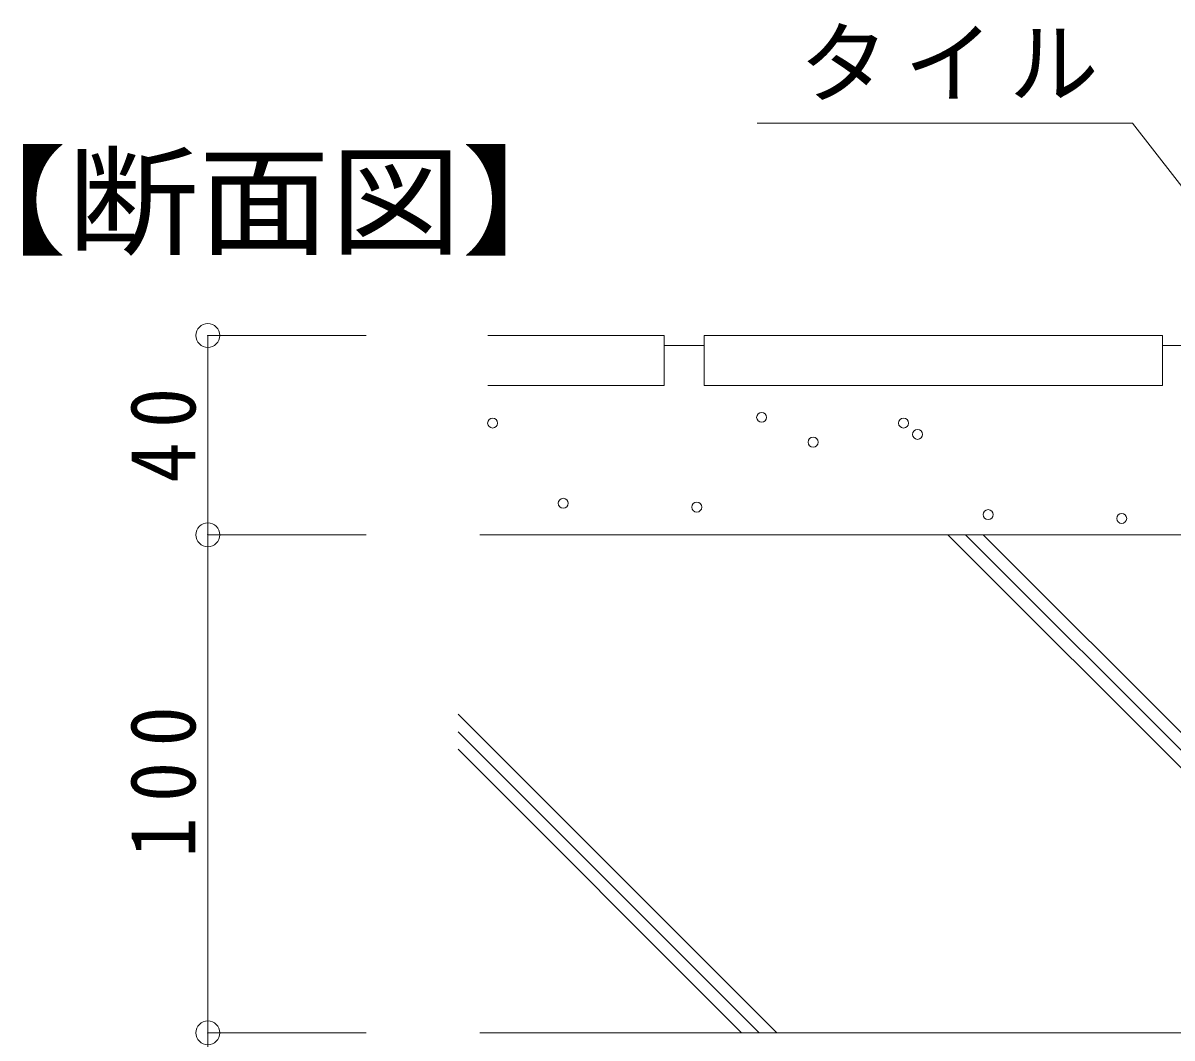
# Model space of a CAD drawing. Units: millimetres, scale not verified. Extents: x -1129 to 1149, y -809 to 828.
# Drawn here: x 202 to 432.7, y -428.3 to -224.5 of the extents above; entities that cross this region are included whole.
import ezdxf
from ezdxf.enums import TextEntityAlignment as Align

# ---------------------------------------------------------------- set-up
doc = ezdxf.new("R2010")
doc.units = ezdxf.units.MM
doc.header["$LTSCALE"] = 6
doc.header["$PDMODE"] = 32
doc.header["$PDSIZE"] = 4.8
doc.layers.add('1-3_1-3ﾚｲﾔ', color=7, linetype='Continuous', lineweight=9)
doc.layers.add('2-F_2-Fﾚｲﾔ', color=4, linetype='Continuous', lineweight=9)
doc.styles.add('ＭＳ ゴシック', font='')
doc.styles.get('ＭＳ ゴシック').set_extended_font_data('MS Gothic')

msp = doc.modelspace()

# ---------------------------------------------------------------- linework, layer by layer
at = {"layer": '1-3_1-3ﾚｲﾔ'}
for p, q in [((424.796, -244.635), (349.442, -244.635)), ((460.734, -291.007), (424.796, -244.635))]:
    msp.add_line(p, q, dxfattribs=at)
at = {"layer": '2-F_2-Fﾚｲﾔ'}
for p, q in [((239.13, -287.298), (239.13, -327.298)), ((239.13, -287.298), (270.918, -287.298)), ((239.13, -327.298), (270.918, -327.298)), ((239.13, -327.298), (239.13, -427.298)), ((239.13, -327.298), (270.918, -327.298)), ((487.726, -427.298), (387.726, -327.298)), ((491.261, -427.298), (391.261, -327.298)), ((494.797, -427.298), (394.797, -327.298)), ((353.375, -427.298), (289.375, -363.297)), ((349.84, -427.298), (289.375, -366.833)), ((346.304, -427.298), (289.375, -370.369)), ((239.13, -427.298), (270.918, -427.298)), ((239.13, -427.298), (239.13, -577.298))]:
    msp.add_line(p, q, dxfattribs=at)
at = {"layer": '2-F_2-Fﾚｲﾔ', "color": 2}
for p, q in [((330.781, -287.298), (295.375, -287.298)), ((430.781, -287.298), (338.781, -287.298)), ((338.781, -287.298), (338.781, -297.298)), ((430.781, -287.298), (430.781, -297.298)), ((430.781, -297.298), (338.781, -297.298)), ((729.897, -327.298), (293.771, -327.298)), ((842.781, -427.298), (293.771, -427.298))]:
    msp.add_line(p, q, dxfattribs=at)
at = {"layer": '2-F_2-Fﾚｲﾔ', "color": 7}
for p, q in [((338.781, -289.298), (330.781, -289.298)), ((438.781, -289.298), (430.781, -289.298))]:
    msp.add_line(p, q, dxfattribs=at)
at = {"layer": '2-F_2-Fﾚｲﾔ', "color": 2}
msp.add_lwpolyline([(330.781, -287.298), (330.781, -297.298), (295.375, -297.298)], dxfattribs=at)
at = {"layer": '2-F_2-Fﾚｲﾔ'}
for centre in [(296.309, -304.873), (350.312, -303.724), (378.814, -304.873), (381.623, -307.142), (360.653, -308.703), (310.48, -320.98), (337.29, -321.746), (395.794, -323.249), (422.604, -324.015)]:
    msp.add_circle(centre, 1, dxfattribs=at)
at = {"layer": '2-F_2-Fﾚｲﾔ', "color": 6}
for p in [(239.13, -287.298), (239.13, -327.298), (239.13, -427.298)]:
    msp.add_point(p, dxfattribs=at)

# ---------------------------------------------------------------- texts
at = {"layer": '2-F_2-Fﾚｲﾔ', "color": 7, "style": 'ＭＳ ゴシック', "width": 1.1}
msp.add_text('【断面図】', height=17.6, dxfattribs=at).set_placement((184.439, -274.462), align=Align.BOTTOM_LEFT)
at = {"layer": '2-F_2-Fﾚｲﾔ', "color": 7, "insert": (357.84, -239.998), "char_height": 13.2, "attachment_point": 7, "style": 'ＭＳ ゴシック'}
msp.add_mtext('\\T1.17;タイル', dxfattribs=at)
at = {"layer": '2-F_2-Fﾚｲﾔ', "color": 7, "char_height": 13.2, "attachment_point": 7, "rotation": 90, "style": 'ＭＳ ゴシック'}
for s, insert in [('\\T1.36;\\W0.9;40', (236.863, -316.855)), ('\\T1.38;\\W0.9;100', (236.863, -392.105))]:
    msp.add_mtext(s, dxfattribs=dict(at, insert=insert))

doc.saveas('drawing.dxf')
